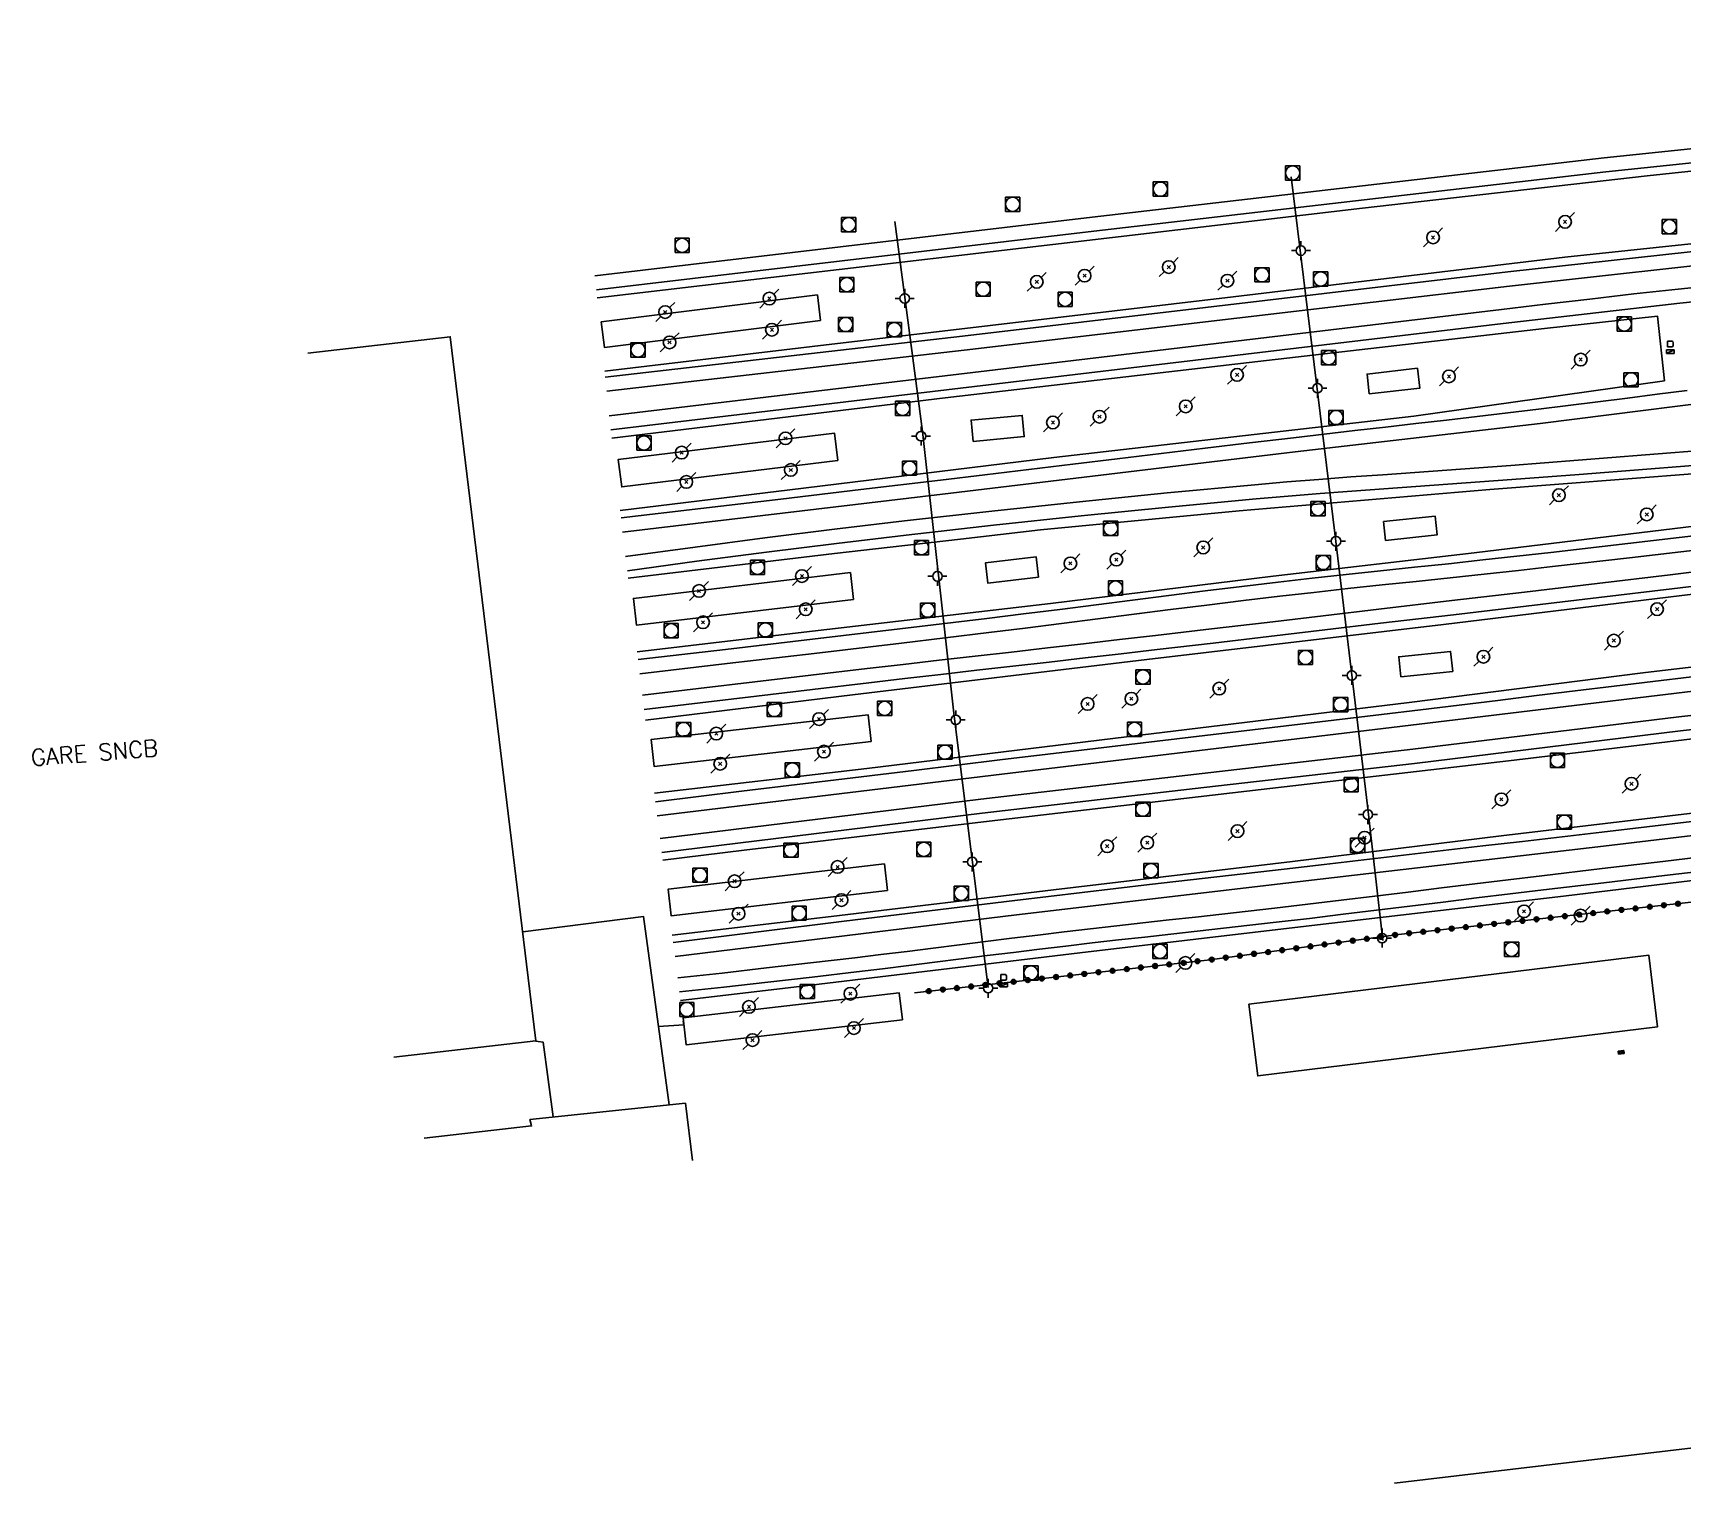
# Model space of a CAD drawing. Header units: millimetres. Extents: x 185000 to 186000, y 127999 to 129000.
# Drawn here: x 185055.7 to 185229.5, y 128738.7 to 128891.5 of the extents above; entities that cross this region are included whole.
import ezdxf
from ezdxf.enums import TextEntityAlignment as Align

# ---------------------------------------------------------------- set-up
doc = ezdxf.new("R2010")
doc.units = ezdxf.units.MM
doc.layers.get('0').update_dxf_attribs({"linetype": 'CONTINUOUS'})
for name, color, linetype in [('W0101', 7, 'CONTINUOUS'), ('W0104', 1, 'CONTINUOUS'), ('W0323', 7, 'CONTINUOUS'), ('W0401', 7, 'CONTINUOUS'), ('W0420', 7, 'CONTINUOUS'), ('W0438', 7, 'CONTINUOUS'), ('W0473', 7, 'CONTINUOUS'), ('W0610', 7, 'CONTINUOUS'), ('W0611', 7, 'CONTINUOUS'), ('W0700', 7, 'CONTINUOUS'), ('W0710', 7, 'CONTINUOUS'), ('W0989', 7, 'CONTINUOUS')]:
    doc.layers.add(name, color=color, linetype=linetype)
doc.styles.get("Standard").update_dxf_attribs({"font": 'romans.shx', "width": 0.85})

# ---------------------------------------------------------------- blocks, each defined once
blk = doc.blocks.new('T473')
for p, q in [((-0.166667, 0.166667), (0.166667, -0.166667)), ((-0.166667, -0.166667), (0.166667, 0.166667)), ((0.500001, 0.500001), (1.000002, 1.000002)), ((-1.000002, -1.000002), (-0.500001, -0.500001))]:
    blk.add_line(p, q)
blk.add_ellipse((0, 0), major_axis=(0.471405, 0.471405), ratio=1, start_param=5.4977871438, end_param=11.780972451)
blk = doc.blocks.new('T610')
for p, q in [((-0.500001, 0), (-1.000002, 0)), ((0, 0.500001), (0, 1.000002)), ((0.500001, 0), (1.000002, 0)), ((0, -0.500001), (0, -1.000002))]:
    blk.add_line(p, q)
blk.add_ellipse((0, 0), major_axis=(-0.353554, 0.353554), ratio=1, start_param=3.926990817, end_param=10.2101761242)
blk = doc.blocks.new('T420')
for p, q in [((0.75, 0.75), (-0.75, 0.75)), ((-0.75, 0.75), (-0.75, -0.75)), ((0.75, 0.75), (0.75, -0.75)), ((0.75, -0.75), (-0.75, -0.75))]:
    blk.add_line(p, q)
blk.add_ellipse((0, 0), major_axis=(-0.53, 0.53), ratio=1, start_param=3.926991, end_param=10.210176)
blk = doc.blocks.new('T438')
for p, q in [((-0.4, 0.2), (0.4, 0.2)), ((-0.4, -0.2), (-0.4, 0.2)), ((0.15, 1.1), (-0.3, 1.1)), ((-0.3, 1.1), (-0.3, 0.5)), ((-0.3, 0.5), (0.15, 0.5)), ((0.3, 0.65), (0.3, 0.95)), ((0.4, 0.2), (0.4, -0.2))]:
    blk.add_line(p, q)
at = {"flags": 128}
for points in [[(-0.4, -0.2), (0.4, 0.2)], [(0.4, -0.2), (-0.4, -0.2)]]:
    blk.add_lwpolyline(points, dxfattribs=at)
for centre, major_axis, start_param, end_param in [((0.15, 0.95), (0.106, -0.106), 0.785398, 2.356194), ((0.15, 0.65), (0.106, 0.106), 3.926991, 5.497787)]:
    blk.add_ellipse(centre, major_axis=major_axis, ratio=1, start_param=start_param, end_param=end_param)
blk = doc.blocks.new('T401')
for p, q in [((-0.3, 0.3), (0, 0.3)), ((-0.3, -0.25), (-0.3, 0.3)), ((-0.3, 0.15), (0, 0.15)), ((-0.3, 0), (0, 0)), ((0, 0.3), (0, -0.25)), ((-0.3, -0.15), (0, -0.15)), ((-0.3, -0.25), (-0.3, -0.3)), ((-0.3, -0.3), (0, -0.3)), ((0, -0.3), (0, -0.25))]:
    blk.add_line(p, q)
blk = doc.blocks.new('croix')
for p, q in [((-3, 0), (3, 0)), ((0, -3), (0, 3))]:
    blk.add_line(p, q)
blk = doc.blocks.new('T818')
at = {"color": 16, "linetype": 'Continuous', "xscale": 0.0001666666666666667, "yscale": 0.0001666666666666667}
blk.add_blockref('croix', (0, 0), dxfattribs=at)
blk = doc.blocks.new('t323o')
at = {"color": 0, "linetype": 'Continuous'}
for radius in [0.25, 0.15]:
    blk.add_circle((0, 0), radius, dxfattribs=at)

msp = doc.modelspace()

# ---------------------------------------------------------------- linework, layer by layer
at = {"layer": 'W0101'}
for points in [[(185125.2, 128772.66), (185124.45, 128778.68), (185108.05, 128776.97), (185108.23, 128776.29), (185096.93, 128775.01)], [(185199.18, 128738.66), (185199.18, 128738.66), (185199.18, 128738.66), (185364.86, 128758.24)]]:
    msp.add_lwpolyline(points, dxfattribs=at)
at = {"layer": 'W0104'}
for points in [[(185138.68, 128861.17), (185115.91, 128858.32), (185115.58, 128861), (185138.35, 128863.85)], [(185196.5, 128853.42), (185201.82, 128854.02), (185201.58, 128856.12), (185196.27, 128855.51)], [(185154.76, 128848.41), (185160.14, 128848.92), (185159.93, 128851.16), (185154.55, 128850.66)], [(185140.49, 128846.4), (185117.73, 128843.62), (185117.37, 128846.51), (185140.14, 128849.29)], [(185198.22, 128837.99), (185203.66, 128838.56), (185203.45, 128840.54), (185198.01, 128839.97)], [(185161.66, 128834.12), (185156.31, 128833.49), (185156.06, 128835.61), (185161.42, 128836.24)], [(185142.17, 128831.76), (185119.3, 128829.04), (185118.97, 128831.87), (185141.83, 128834.59)], [(185199.84, 128823.61), (185205.3, 128824.18), (185205.08, 128826.29), (185199.62, 128825.72)], [(185144.01, 128816.8), (185121.16, 128814.16), (185120.83, 128816.99), (185143.69, 128819.62)], [(185145.73, 128801.1), (185122.94, 128798.43), (185122.61, 128801.22), (185145.41, 128803.9)], [(185183.83, 128789.11), (185225.96, 128794.29), (185226.89, 128786.73), (185184.76, 128781.55)], [(185147.31, 128787.48), (185124.52, 128784.84), (185124.2, 128787.68), (185146.98, 128790.31)]]:
    msp.add_lwpolyline(points, close=True, dxfattribs=at)
for points in [[(185084.66, 128857.7), (185099.66, 128859.44), (185108.69, 128785.27), (185093.73, 128783.53)], [(185122.73, 128778.5), (185120.02, 128798.36), (185107.3, 128796.74)], [(185124.2, 128787.33), (185124.28, 128786.95), (185121.6, 128786.76)], [(185110.52, 128777.23), (185109.46, 128785.11), (185108.41, 128785.24)]]:
    msp.add_lwpolyline(points, dxfattribs=at)
at = {"layer": 'W0323'}
msp.add_lwpolyline([(185148.59, 128790.32), (185179.42, 128793.75), (185199.59, 128796.46), (185223.68, 128799.12), (185252.36, 128802.25), (185271.32, 128804.56), (185290.18, 128806.92), (185300.01, 128808.14)], dxfattribs=at)
at = {"layer": 'W0611'}
for points in [[(185188.28, 128876.3), (185192.89, 128838.76), (185196.31, 128810), (185197.94, 128795.81)], [(185146.5, 128871.59), (185149.41, 128849.46), (185152.76, 128819.47), (185156.33, 128790.86)]]:
    msp.add_lwpolyline(points, dxfattribs=at)
at = {"layer": 'W0700'}
for points in [[(185114.88, 128865.88), (185140.79, 128868.93), (185166.7, 128871.99), (185192.46, 128874.96), (185221.26, 128878.31), (185246.86, 128880.98), (185272.39, 128883.79), (185300.61, 128886.76), (185328.39, 128889.86), (185346.76, 128891.45)], [(185115.06, 128864.39), (185140.96, 128867.44), (185166.87, 128870.5), (185192.63, 128873.47), (185221.42, 128876.82), (185247.02, 128879.49), (185272.55, 128882.3), (185300.77, 128885.27), (185328.53, 128888.36), (185346.88, 128889.96)], [(185115.99, 128855.19), (185153.64, 128859.52), (185211.11, 128866.27), (185238.33, 128869.27), (185257.84, 128871.43), (185276.75, 128873.38), (185295.71, 128875.43), (185311.94, 128877.23), (185331.88, 128879.29), (185349.89, 128881.33)], [(185116.16, 128853.7), (185153.81, 128858.03), (185211.28, 128864.78), (185238.5, 128867.78), (185258, 128869.94), (185276.91, 128871.89), (185295.87, 128873.93), (185312.1, 128875.74), (185332.04, 128877.8), (185350.06, 128879.84)], [(185210.61, 128860.84), (185229.22, 128862.98), (185248.15, 128864.93), (185271.34, 128867.47), (185292.04, 128869.58), (185309.3, 128871.1), (185324.11, 128872.06), (185348.86, 128873.35)], [(185117.83, 128838.86), (185151.52, 128842.85), (185188.7, 128847.31), (185214.52, 128850.32), (185239.57, 128853.47), (185264.63, 128856.46), (185284.26, 128859.48), (185304.5, 128862.91), (185325.98, 128866.35), (185350.81, 128870.51)], [(185210.44, 128862.33), (185215.09, 128862.88), (185219.74, 128863.42), (185224.4, 128863.95), (185229.06, 128864.47), (185231.42, 128864.72)], [(185116.41, 128851.12), (185210.44, 128862.33)], [(185116.58, 128849.63), (185210.61, 128860.84)], [(185117.66, 128840.35), (185126.08, 128841.35), (185134.5, 128842.34), (185142.92, 128843.34), (185151.34, 128844.34), (185155.99, 128844.9), (185160.63, 128845.46), (185165.28, 128846.02), (185169.93, 128846.58), (185174.58, 128847.13), (185179.23, 128847.69), (185183.87, 128848.25), (185188.52, 128848.8), (185191.75, 128849.18), (185194.98, 128849.55), (185198.2, 128849.92), (185201.43, 128850.29), (185204.66, 128850.66), (185207.88, 128851.04), (185211.11, 128851.42), (185214.33, 128851.81), (185217.47, 128852.19), (185220.6, 128852.58), (185223.73, 128852.98), (185226.86, 128853.38), (185229.99, 128853.78)], [(185118.12, 128836.28), (185125.46, 128837.28), (185132.81, 128838.25), (185140.17, 128839.16), (185147.53, 128840.03), (185156.75, 128841.07), (185165.98, 128842.06), (185175.21, 128842.99), (185184.45, 128843.85), (185187.82, 128844.14), (185191.19, 128844.41), (185194.56, 128844.67), (185197.93, 128844.91), (185201.3, 128845.15), (185204.67, 128845.39), (185208.04, 128845.64), (185211.41, 128845.89), (185218.52, 128846.44), (185225.63, 128846.99), (185232.74, 128847.55)], [(185118.33, 128834.79), (185125.66, 128835.8), (185133, 128836.76), (185140.35, 128837.67), (185147.7, 128838.54), (185156.91, 128839.58), (185166.13, 128840.57), (185175.36, 128841.5), (185184.59, 128842.36), (185187.95, 128842.65), (185191.32, 128842.92), (185194.68, 128843.17), (185198.05, 128843.42), (185201.42, 128843.66), (185204.79, 128843.9), (185208.15, 128844.14), (185211.52, 128844.4), (185218.63, 128844.94), (185225.74, 128845.5), (185232.86, 128846.05)], [(185119.46, 128825.43), (185128.65, 128826.49), (185137.84, 128827.57), (185147.03, 128828.66), (185156.22, 128829.77), (185160.06, 128830.24), (185163.89, 128830.72), (185167.73, 128831.21), (185171.56, 128831.69), (185175.39, 128832.18), (185179.23, 128832.66), (185183.07, 128833.13), (185186.9, 128833.59), (185190.49, 128834), (185194.08, 128834.39), (185197.68, 128834.78), (185201.27, 128835.15), (185204.86, 128835.53), (185208.46, 128835.92), (185212.05, 128836.31), (185215.64, 128836.71), (185223.75, 128837.65), (185231.87, 128838.6)], [(185119.63, 128823.94), (185128.83, 128825), (185138.02, 128826.08), (185147.21, 128827.17), (185156.4, 128828.28), (185160.24, 128828.75), (185164.07, 128829.23), (185167.9, 128829.72), (185171.74, 128830.2), (185175.57, 128830.69), (185179.4, 128831.17), (185183.24, 128831.64), (185187.08, 128832.1), (185190.67, 128832.51), (185194.26, 128832.9), (185197.85, 128833.29), (185201.44, 128833.66), (185205.04, 128834.04), (185208.63, 128834.43), (185212.22, 128834.82), (185215.81, 128835.22), (185223.93, 128836.16), (185232.05, 128837.11)], [(185119.91, 128821.66), (185125.83, 128822.37), (185131.75, 128823.07), (185137.67, 128823.77), (185143.59, 128824.47), (185147.39, 128824.91), (185151.19, 128825.35), (185154.99, 128825.79), (185158.79, 128826.22), (185162.59, 128826.66), (185166.39, 128827.1), (185170.19, 128827.54), (185173.99, 128827.98), (185179.87, 128828.66), (185185.75, 128829.35), (185191.64, 128830.04), (185197.52, 128830.74), (185205.19, 128831.64), (185212.86, 128832.54), (185220.53, 128833.45), (185228.2, 128834.37), (185234.67, 128835.15)], [(185120.09, 128820.17), (185126, 128820.88), (185131.92, 128821.58), (185137.84, 128822.28), (185143.76, 128822.98), (185147.56, 128823.42), (185151.36, 128823.86), (185155.16, 128824.3), (185158.96, 128824.73), (185162.76, 128825.17), (185166.56, 128825.61), (185170.36, 128826.05), (185174.16, 128826.49), (185180.05, 128827.17), (185185.93, 128827.86), (185191.81, 128828.55), (185197.7, 128829.25), (185205.37, 128830.15), (185213.04, 128831.05), (185220.71, 128831.96), (185228.38, 128832.88), (185234.85, 128833.66)], [(185121.48, 128808.95), (185157.77, 128813.36), (185197.98, 128818.15), (185230.65, 128822.11), (185256.16, 128825.05), (185280.99, 128828.05), (185303.08, 128830.62), (185324.96, 128832.88), (185354.22, 128835.32)], [(185121.78, 128806.59), (185155.56, 128810.72), (185178.89, 128813.43), (185201.11, 128815.98), (185229.11, 128819.4), (185258.13, 128822.67), (185332.5, 128831.21), (185343.27, 128832.1)], [(185121.97, 128805.1), (185155.73, 128809.23), (185179.07, 128811.94), (185201.29, 128814.49), (185229.29, 128817.91), (185258.3, 128821.18), (185332.65, 128829.72), (185343.37, 128830.6)], [(185121.3, 128810.44), (185130.37, 128811.55), (185139.44, 128812.65), (185148.52, 128813.75), (185157.59, 128814.85), (185162.62, 128815.45), (185167.64, 128816.05), (185172.67, 128816.65), (185177.7, 128817.24), (185182.72, 128817.84), (185187.75, 128818.44), (185192.78, 128819.04), (185197.8, 128819.64), (185201.89, 128820.14), (185205.97, 128820.63), (185210.06, 128821.13), (185214.14, 128821.63), (185218.22, 128822.13), (185222.31, 128822.62), (185226.39, 128823.12), (185230.48, 128823.6)], [(185123.35, 128794.13), (185159.34, 128798.54), (185187.73, 128801.87), (185221.19, 128805.76), (185259.14, 128810.31), (185291.76, 128814.29), (185320.07, 128817.45), (185346.3, 128820.63), (185355.35, 128821.77)], [(185123.16, 128795.62), (185132.16, 128796.74), (185141.16, 128797.85), (185150.16, 128798.95), (185159.16, 128800.03), (185166.26, 128800.88), (185173.36, 128801.71), (185180.46, 128802.54), (185187.55, 128803.36), (185191.74, 128803.85), (185195.92, 128804.34), (185200.1, 128804.82), (185204.29, 128805.3), (185208.47, 128805.79), (185212.65, 128806.27), (185216.83, 128806.76), (185221.02, 128807.25), (185230.5, 128808.38)], [(185123.65, 128791.89), (185128.31, 128792.4), (185132.97, 128792.93), (185137.63, 128793.46), (185142.28, 128794.01), (185145.04, 128794.34), (185147.8, 128794.68), (185150.56, 128795.02), (185153.32, 128795.37), (185156.07, 128795.72), (185158.83, 128796.06), (185161.59, 128796.4), (185164.35, 128796.73), (185167.12, 128797.05), (185169.89, 128797.37), (185172.66, 128797.68), (185175.43, 128797.99), (185178.21, 128798.29), (185180.98, 128798.6), (185183.75, 128798.92), (185186.52, 128799.24), (185190.04, 128799.65), (185193.56, 128800.08), (185197.08, 128800.5), (185200.6, 128800.93), (185204.12, 128801.37), (185207.64, 128801.8), (185211.16, 128802.22), (185214.68, 128802.65), (185221.06, 128803.41), (185227.43, 128804.16), (185233.81, 128804.91)], [(185123.82, 128790.4), (185128.48, 128790.91), (185133.14, 128791.44), (185137.8, 128791.97), (185142.46, 128792.52), (185145.22, 128792.85), (185147.98, 128793.19), (185150.74, 128793.53), (185153.49, 128793.88), (185156.25, 128794.23), (185159.01, 128794.57), (185161.77, 128794.91), (185164.52, 128795.24), (185167.3, 128795.57), (185170.07, 128795.88), (185172.84, 128796.19), (185175.61, 128796.5), (185178.38, 128796.8), (185181.15, 128797.11), (185183.92, 128797.43), (185186.69, 128797.75), (185190.22, 128798.16), (185193.74, 128798.59), (185197.26, 128799.01), (185200.78, 128799.44), (185204.3, 128799.88), (185207.82, 128800.31), (185211.34, 128800.73), (185214.86, 128801.16), (185221.23, 128801.92), (185227.61, 128802.67), (185233.98, 128803.42)]]:
    msp.add_lwpolyline(points, dxfattribs=at)
at = {"layer": 'W0710'}
for points in [[(185115.95, 128855.8), (185137.8, 128858.41), (185182.18, 128863.65), (185217.1, 128867.82), (185246.67, 128870.97), (185259.01, 128872.41), (185258.07, 128879.84), (185225.8, 128876.4), (185195.8, 128872.98), (185163.17, 128869.15), (185137.35, 128866.16), (185115.15, 128863.56)], [(185117.56, 128841.12), (185136.89, 128843.49), (185163.28, 128846.72), (185201.2, 128851.08), (185227.6, 128854.8), (185226.89, 128861.6), (185214.98, 128860.33), (185183.85, 128856.73), (185151.83, 128852.99), (185116.68, 128848.74)], [(185119.36, 128826.23), (185136.32, 128828.25), (185162.9, 128831.32), (185186.37, 128834.2), (185207.57, 128836.68), (185239.13, 128840.49), (185251.59, 128842.04), (185251.08, 128846.55), (185238.29, 128845.6), (185209.2, 128843.34), (185182.81, 128841.11), (185161.86, 128839.1), (185153.43, 128838.13), (185140.17, 128836.6), (185118.42, 128834.01)], [(185121.18, 128811.34), (185143.55, 128813.95), (185172.35, 128817.46), (185200.71, 128820.92), (185225.35, 128824.04), (185248.9, 128826.8), (185273.14, 128829.63), (185273.23, 128829.33), (185291.47, 128831.72), (185290.44, 128840.1), (185278.56, 128838.63), (185245.04, 128834.07), (185204.34, 128829.14), (185173.08, 128825.42), (185142.05, 128821.71), (185120.22, 128819.04)], [(185300.44, 128821.79), (185300.05, 128825.33), (185294.77, 128824.74), (185266.17, 128821.31), (185240.87, 128818.31), (185211.19, 128814.76), (185185.13, 128811.74), (185157.05, 128808.46), (185130.64, 128805.33), (185122.07, 128804.28)], [(185123.06, 128796.39), (185139.8, 128798.37), (185163.24, 128801.16), (185188.42, 128804.14), (185210.39, 128806.84), (185232.32, 128809.44), (185247.5, 128811.27), (185269.13, 128813.9)], [(185123.93, 128789.5), (185138.55, 128791.23), (185166.01, 128794.52), (185190.45, 128797.39), (185216.98, 128800.51), (185245.05, 128803.9), (185269.75, 128806.77), (185299.96, 128810.42)]]:
    msp.add_lwpolyline(points, dxfattribs=at)

# ---------------------------------------------------------------- block references
at = {"layer": 'W0323'}
for p, rotation in [((185220.1, 128798.72), 6.28615662443873), ((185221.59, 128798.89), 6.28615662443873), ((185223.08, 128799.05), 6.28615662443873), ((185224.57, 128799.21), 6.243672993042362), ((185226.06, 128799.38), 6.243672993042362), ((185227.55, 128799.54), 6.243672993042362), ((185229.04, 128799.7), 6.243672993042362), ((185203.7, 128796.91), 6.28615662443873), ((185205.19, 128797.08), 6.28615662443873), ((185206.68, 128797.24), 6.28615662443873), ((185208.17, 128797.41), 6.28615662443873), ((185209.66, 128797.57), 6.28615662443873), ((185211.15, 128797.74), 6.28615662443873), ((185212.64, 128797.9), 6.28615662443873), ((185214.13, 128798.06), 6.28615662443873), ((185215.62, 128798.23), 6.28615662443873), ((185217.11, 128798.39), 6.28615662443873), ((185218.61, 128798.56), 6.28615662443873), ((185190.3, 128795.21), 7.652691710387822), ((185191.79, 128795.41), 7.652691710387822), ((185193.28, 128795.61), 7.652691710387822), ((185194.76, 128795.81), 7.652691710387822), ((185196.25, 128796.01), 7.652691710387822), ((185197.74, 128796.21), 7.652691710387822), ((185199.22, 128796.41), 7.652691710387822), ((185200.71, 128796.59), 6.28615662443873), ((185202.2, 128796.75), 6.28615662443873), ((185176.92, 128793.47), 6.350186346024466), ((185178.41, 128793.64), 6.350186346024466), ((185179.9, 128793.82), 7.652691710387822), ((185181.38, 128794.02), 7.652691710387822), ((185182.87, 128794.22), 7.652691710387822), ((185184.36, 128794.42), 7.652691710387822), ((185185.84, 128794.61), 7.652691710387822), ((185187.33, 128794.81), 7.652691710387822), ((185188.82, 128795.01), 7.652691710387822), ((185160.52, 128791.65), 6.350186346024466), ((185162.01, 128791.81), 6.350186346024466), ((185163.5, 128791.98), 6.350186346024466), ((185164.99, 128792.15), 6.350186346024466), ((185166.48, 128792.31), 6.350186346024466), ((185167.97, 128792.48), 6.350186346024466), ((185169.46, 128792.64), 6.350186346024466), ((185170.95, 128792.81), 6.350186346024466), ((185172.44, 128792.98), 6.350186346024466), ((185173.94, 128793.14), 6.350186346024466), ((185175.43, 128793.31), 6.350186346024466), ((185150.08, 128790.49), 6.350186346024466), ((185151.57, 128790.65), 6.350186346024466), ((185153.06, 128790.82), 6.350186346024466), ((185154.56, 128790.98), 6.350186346024466), ((185156.05, 128791.15), 6.350186346024466), ((185157.54, 128791.32), 6.350186346024466), ((185159.03, 128791.48), 6.350186346024466)]:
    msp.add_blockref('t323o', p, dxfattribs=dict(at, rotation=rotation))
at = {"layer": 'W0401', "rotation": 96.83532478902319}
msp.add_blockref('T401', (185223.04, 128784.19), dxfattribs=at)
at = {"layer": 'W0420'}
for p in [(185188.43, 128876.7), (185174.49, 128875), (185158.92, 128873.4), (185141.64, 128871.26), (185228.13, 128871.04), (185124.1, 128869.07), (185185.2, 128865.97), (185141.45, 128864.94), (185155.82, 128864.46), (185191.39, 128865.53), (185164.46, 128863.39), (185141.33, 128860.73), (185223.38, 128860.78), (185146.45, 128860.19), (185119.45, 128858.05), (185192.23, 128857.23), (185224.09, 128854.9), (185147.33, 128851.89), (185193.01, 128850.94), (185120.07, 128848.25), (185148.06, 128845.6), (185191.1, 128841.34), (185169.25, 128839.25), (185149.32, 128837.22), (185132.04, 128835.14), (185191.66, 128835.66), (185169.76, 128832.96), (185149.97, 128830.63), (185122.94, 128828.47), (185132.87, 128828.55), (185189.79, 128825.65), (185172.66, 128823.6), (185193.49, 128820.68), (185133.81, 128820.17), (185145.43, 128820.28), (185124.25, 128818.06), (185171.77, 128818.07), (185151.8, 128815.67), (185135.71, 128813.8), (185216.34, 128814.8), (185194.6, 128812.25), (185172.65, 128809.66), (185217.07, 128808.3), (185135.56, 128805.34), (185149.57, 128805.43), (185195.28, 128805.85), (185125.98, 128802.71), (185173.5, 128803.19), (185153.51, 128800.8), (185136.43, 128798.71), (185174.45, 128794.68), (185211.5, 128794.9), (185160.85, 128792.41), (185137.3, 128790.45), (185124.59, 128788.56)]:
    msp.add_blockref('T420', p, dxfattribs=at)
at = {"layer": 'W0438'}
for p in [(185228.23, 128857.87), (185157.99, 128791.13)]:
    msp.add_blockref('T438', p, dxfattribs=at)
at = {"layer": 'W0473'}
for p in [(185217.14, 128871.55), (185203.23, 128869.91), (185166.51, 128865.88), (185175.38, 128866.78), (185161.47, 128865.23), (185181.56, 128865.35), (185133.29, 128863.47), (185122.31, 128862.05), (185122.77, 128858.85), (185133.56, 128860.18), (185218.79, 128857.04), (185182.58, 128855.43), (185204.9, 128855.26), (185177.16, 128852.11), (185163.17, 128850.41), (185168.08, 128851.02), (185134.99, 128848.74), (185124.05, 128847.24), (185135.55, 128845.41), (185124.54, 128844.15), (185216.49, 128842.75), (185225.75, 128840.72), (185179.01, 128837.24), (185165.01, 128835.56), (185169.86, 128835.96), (185125.88, 128832.66), (185136.72, 128834.23), (185126.3, 128829.36), (185137.12, 128830.73), (185226.84, 128830.74), (185222.28, 128827.43), (185208.54, 128825.72), (185180.7, 128822.37), (185166.83, 128820.75), (185171.44, 128821.3), (185138.52, 128819.16), (185127.7, 128817.63), (185139.04, 128815.73), (185128.11, 128814.45), (185224.14, 128812.34), (185210.43, 128810.7), (185182.62, 128807.35), (185196.01, 128806.66), (185168.89, 128805.76), (185173.11, 128806.14), (185140.48, 128803.58), (185129.62, 128802.07), (185140.89, 128800.08), (185130.04, 128798.65), (185212.82, 128798.9), (185218.78, 128798.45), (185177.13, 128793.46), (185141.83, 128790.22), (185131.14, 128788.83), (185142.2, 128786.6), (185131.51, 128785.33)]:
    msp.add_blockref('T473', p, dxfattribs=at)
at = {"layer": 'W0610'}
for p in [(185189.3, 128868.52), (185147.55, 128863.48), (185191.05, 128854.02), (185149.27, 128848.97), (185193, 128837.89), (185151, 128834.2), (185194.66, 128823.76), (185152.93, 128819.07), (185196.36, 128809.09), (185154.67, 128804.11), (185197.86, 128796.08), (185156.35, 128790.8)]:
    msp.add_blockref('T610', p, dxfattribs=at)
at = {"layer": 'W0611'}
for p, rotation in [((185188.28, 128876.3), 186.9972642485332), ((185146.5, 128871.59), 187.4991328883675), ((185149.41, 128849.46), 186.3682857882451), ((185192.89, 128838.76), 186.7876184221489), ((185152.76, 128819.47), 187.122557238668), ((185196.31, 128810), 186.5558974243671), ((185197.94, 128795.81), 186.5558974243671), ((185156.33, 128790.86), 187.122557238668)]:
    msp.add_blockref('T818', p, dxfattribs=dict(at, rotation=rotation))

# ---------------------------------------------------------------- texts
at = {"layer": 'W0989'}
msp.add_text('GARE SNCB', height=1.75, rotation=4.5489, dxfattribs=at).set_placement((185062.17, 128815.61), align=Align.MIDDLE_CENTER)

doc.saveas('drawing.dxf')
